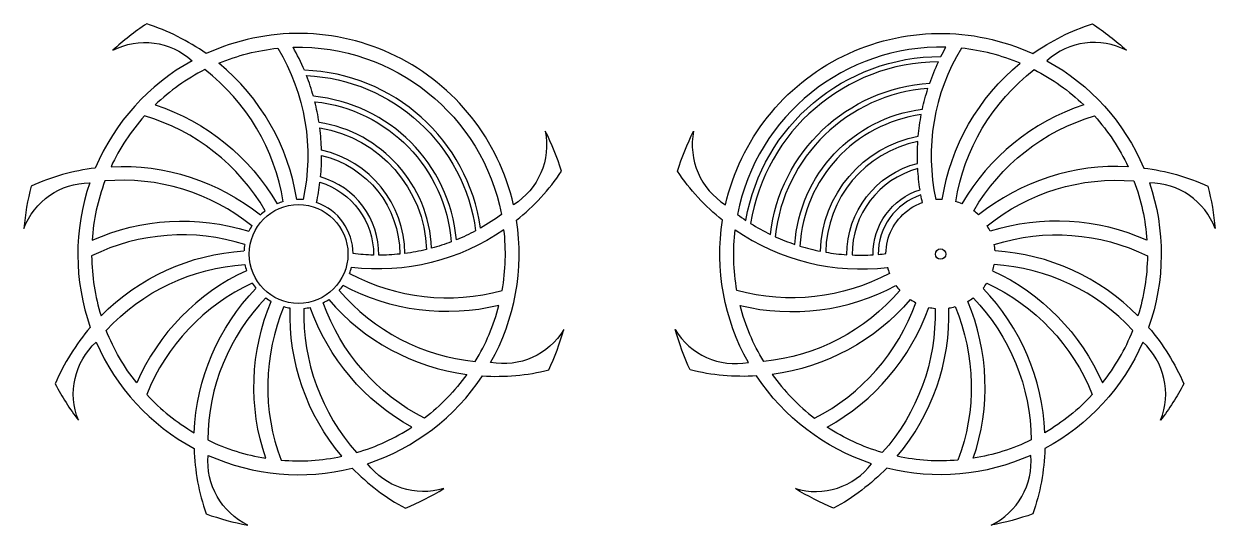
# Model space of a CAD drawing. Header units: millimetres. Extents: x 1764 to 2910, y 1520 to 2002.
import ezdxf

# ---------------------------------------------------------------- set-up
doc = ezdxf.new("R2010")
doc.units = ezdxf.units.MM
doc.layers.get('0').update_dxf_attribs({"color": 3})

msp = doc.modelspace()

# ---------------------------------------------------------------- linework, layer by layer
for points in [[(2079.9, 1574.6, 0.075905), (2130.9, 1535.9, 0.039137), (2167.8, 1554.9, -0.312231), (2094.5, 1578.8, 0.168508), (2205, 1663.2, 0.075904), (2268.8, 1668.9, 0.039137), (2283.2, 1707.8, -0.312231), (2212.9, 1676.1, 0.168491), (2237.8, 1812.9, 0.075908), (2281.1, 1860.1, 0.039152), (2265.5, 1898.6, -0.312336), (2234.9, 1827.8, 0.475885), (1939.5, 1973.1, 0.075921), (1882.2, 2001.8, 0.039109), (1849.5, 1976.3, -0.312018), (1925.9, 1966.3, 0.168479), (1832.8, 1863.1, 0.075919), (1771.1, 1845.7, 0.039132), (1764.1, 1804.8, -0.312185), (1827.4, 1848.9, 0.168499), (1828, 1709.8, 0.075915), (1794.2, 1655.5, 0.039137), (1816.5, 1620.5, -0.312225), (1833.6, 1695.7, 0.168508), (1927.8, 1593.4, 0.075909), (1939.4, 1530.5, 0.039137), (1979.4, 1519.7, -0.312228), (1941.4, 1586.8, 0.168515), (2079.9, 1574.6, 0.075903), (2130.9, 1535.9)], [(2593.7, 1574.6, -0.075905), (2542.7, 1535.9, -0.039137), (2505.9, 1554.9, 0.312231), (2579.2, 1578.8, -0.168508), (2468.6, 1663.2, -0.075904), (2404.8, 1668.9, -0.039137), (2390.4, 1707.8, 0.312231), (2460.7, 1676.1, -0.168491), (2435.8, 1812.9, -0.075908), (2392.6, 1860.1, -0.039152), (2408.1, 1898.6, 0.312336), (2438.7, 1827.8, -0.475885), (2734.2, 1973.1, -0.075921), (2791.5, 2001.8, -0.039109), (2824.2, 1976.3, 0.312018), (2747.7, 1966.3, -0.168479), (2840.9, 1863.1, -0.075919), (2902.5, 1845.7, -0.039132), (2909.6, 1804.8, 0.312185), (2846.3, 1848.9, -0.168499), (2845.6, 1709.8, -0.075915), (2879.4, 1655.5, -0.039137), (2857.1, 1620.5, 0.312225), (2840, 1695.7, -0.168508), (2745.9, 1593.4, -0.075909), (2734.2, 1530.5, -0.039137), (2694.2, 1519.7, 0.312228), (2732.3, 1586.8, -0.168515), (2593.7, 1574.6, -0.075903), (2542.7, 1535.9)], [(2026.5, 1832.8, 0.183963), (1951.5, 1963.9, -0.073863), (2008.2, 1978.3, -0.192427), (2032.6, 1832.7)], [(2647.1, 1832.8, -0.183963), (2722.1, 1963.9, 0.073863), (2665.5, 1978.3, 0.192427), (2641, 1832.7)], [(2013.4, 1830.7, 0.192423), (1938, 1957.7, 0.073821), (1890.4, 1923.8, -0.183958), (2007.7, 1828.7, -0.183958)], [(2660.2, 1830.7, -0.192423), (2735.6, 1957.7, -0.073821), (2783.2, 1923.8, 0.183958), (2666, 1828.7, 0.183958)], [(1996.2, 1822, 0.192417), (1880.1, 1913.2, 0.07389), (1847.9, 1864.4, -0.183951), (1991.6, 1818, -0.183951)], [(2677.4, 1822, -0.192417), (2793.6, 1913.2, -0.07389), (2825.8, 1864.4, 0.183951), (2682.1, 1818, 0.183951)], [(1983.3, 1807.6, 0.192409), (1842.1, 1850.7, 0.073859), (1829.7, 1793.6, -0.183945), (1980.4, 1802.3, -0.183945)], [(2690.3, 1807.6, -0.192409), (2831.5, 1850.7, -0.073859), (2843.9, 1793.6, 0.183945), (2693.2, 1802.3, 0.183945)], [(2628.1, 1829.9, -0.008832), (2626.6, 1837.2, 0.32491), (2585.6, 1780, 0.009342), (2593, 1780.8, -0.234018), (2614, 1822.4, -0.076598), (2628.1, 1829.9)], [(1976.5, 1789.6, 0.192403), (1829.3, 1778.7, 0.073863), (1838.3, 1721, -0.183939), (1975.7, 1783.5, -0.183939)], [(2077.3, 1761.8, 0.192412), (2224, 1745.4, 0.073859), (2225.7, 1803.8, -0.183957), (2079.1, 1767.6, -0.183957)], [(2596.4, 1761.8, -0.192412), (2449.7, 1745.4, -0.073859), (2448, 1803.8, 0.183957), (2594.6, 1767.6, 0.183957)], [(2697.2, 1789.6, -0.192403), (2844.4, 1778.7, -0.073863), (2835.3, 1721, 0.183939), (2697.9, 1783.5, 0.183939)], [(1978.1, 1764.4, 0.183936), (1872.6, 1656.4, -0.073863), (1843.3, 1707, -0.192397), (1976.6, 1770.3)], [(2695.5, 1764.4, -0.183936), (2801.1, 1656.4, 0.073863), (2830.4, 1707, 0.192397), (2697, 1770.3)], [(1983.7, 1752.4, 0.192393), (1882.3, 1645.2, 0.073863), (1927.9, 1608.6, -0.183933), (1987.3, 1747.4, -0.183933)], [(2067.2, 1745.3, 0.192405), (2198.1, 1677, 0.073871), (2220.8, 1730.9, -0.183951), (2071, 1750.1, -0.183951)], [(2606.4, 1745.3, -0.192405), (2475.5, 1677, -0.073871), (2452.8, 1730.9, 0.183951), (2602.6, 1750.1, 0.183951)], [(2689.9, 1752.4, -0.192393), (2791.4, 1645.2, -0.073863), (2745.8, 1608.6, 0.183933), (2686.4, 1747.4, 0.183933)], [(1996.8, 1738.2, 0.192391), (1940.9, 1601.6, 0.073865), (1996.7, 1584, -0.183933), (2001.9, 1734.9, -0.183933)], [(2014.2, 1729.8, 0.192391), (2011.4, 1582.2, 0.073871), (2069.7, 1585.9, -0.183933), (2020.1, 1728.5, -0.183933)], [(2057.2, 1736.6, 0.183945), (2189.9, 1664.6, -0.073871), (2149.3, 1622.6, -0.192399), (2051.9, 1733.5)], [(2616.4, 1736.6, -0.183945), (2483.7, 1664.6, 0.073871), (2524.3, 1622.6, 0.192399), (2621.7, 1733.5)], [(2659.5, 1729.8, -0.192391), (2662.2, 1582.2, -0.073871), (2603.9, 1585.9, 0.183933), (2653.5, 1728.5, 0.183933)], [(2676.8, 1738.2, -0.192391), (2732.7, 1601.6, -0.073865), (2677, 1584, 0.183933), (2671.7, 1734.9, 0.183933)], [(2033.4, 1728.1, 0.192393), (2084.1, 1589.5, 0.073865), (2137.2, 1614, -0.183939), (2039.4, 1729.1, -0.183939)], [(2640.2, 1728.1, -0.192393), (2589.5, 1589.5, -0.073865), (2536.4, 1614, 0.183939), (2634.2, 1729.1, 0.183939)]]:
    msp.add_lwpolyline(points, format="xyb")
for points in [[(2203.2, 1805.3, 0.364186), (2033.8, 1957.1, 0.029092), (2023, 1979.2, -0.36616), (2223.4, 1818.5, -0.030343)], [(2458.3, 1812.8, -0.365438), (2645.9, 1970.3, -0.011876), (2650.7, 1979.2, 0.36616), (2450.3, 1818.5, 0.012405)], [(2481.9, 1799.3, -0.362841), (2635.1, 1944.7, -0.026176), (2643.5, 1965.3, 0.364997), (2462.9, 1809.8, 0.027267)], [(2180, 1794, 0.361211), (2042.5, 1932.1, 0.024684), (2035.9, 1952, -0.363656), (2198.5, 1802.7, -0.025711)], [(2505.4, 1789.7, -0.359298), (2628, 1919.7, -0.024358), (2633.4, 1939.6, 0.362212), (2486.6, 1797.1, 0.025363)], [(2156.2, 1786, 0.356957), (2047.9, 1907, 0.023966), (2043.9, 1926.9, -0.360459), (2175.1, 1792.1, -0.024952)], [(2627, 1914.5, 0.358393), (2510.3, 1788.1, 0.025716), (2530.1, 1783.1, -0.353917), (2624.1, 1893.7, -0.024693)], [(2130.5, 1780.9, 0.349985), (2050.3, 1880.2, 0.025557), (2048.7, 1901.8, -0.355852), (2151.3, 1784.8, -0.026634)], [(2555.5, 1779.7, -0.345209), (2623.4, 1867.6, -0.024689), (2623.7, 1888.6, 0.352528), (2535.1, 1782.2, 0.025765)], [(2105.3, 1779.3, 0.338493), (2049.4, 1854.5, 0.024316), (2050.4, 1875.1, -0.34819), (2125.5, 1780.4, -0.025437)], [(2580.6, 1779.6, -0.329611), (2625.8, 1842.2, -0.024113), (2623.6, 1862.5, 0.342857), (2560.5, 1779.5, 0.025325)], [(2045.5, 1829.9, 0.023417), (2048.8, 1849.4, -0.335231), (2100.3, 1779.3, -0.024728), (2080.7, 1780.8, 0.316262), (2045.6, 1829.9, 1)]]:
    msp.add_lwpolyline(points, format="xyb", close=True)
for centre, radius in [((2028.2, 1780.4), 47.5), ((2645.5, 1780.4), 5)]:
    msp.add_circle(centre, radius)
for centre, radius, start, end in [((2028.2, 1780.4), 52.5, 85.1545, 91.8187), ((2645.5, 1780.4), 52.5, 88.1813, 94.8455), ((2028.2, 1780.4), 52.5, 127.4941, 134.1656), ((2028.2, 1780.4), 52.5, 106.3289, 112.984), ((2645.5, 1780.4), 52.5, 67.016, 73.6711), ((2645.5, 1780.4), 52.5, 45.8344, 52.5059), ((2028.2, 1780.4), 52.5, 148.6758, 155.3395), ((2645.5, 1780.4), 52.5, 24.6605, 31.3242), ((2028.2, 1780.4), 52.5, 169.8497, 176.5141), ((2645.5, 1780.4), 52.5, 3.4859, 10.1503), ((2028.2, 1780.4), 52.5, 191.0242, 197.6893), ((2028.2, 1780.4), 52.5, 339.2657, 345.9287), ((2645.5, 1780.4), 52.5, 194.0713, 200.7343), ((2645.5, 1780.4), 52.5, 342.3107, 348.9758), ((2028.2, 1780.4), 52.5, 212.1995, 218.8654), ((2028.2, 1780.4), 52.5, 318.0875, 324.7555), ((2645.5, 1780.4), 52.5, 215.2445, 221.9125), ((2645.5, 1780.4), 52.5, 321.1346, 327.8005), ((2028.2, 1780.4), 52.5, 233.3755, 240.0423), ((2028.2, 1780.4), 52.5, 254.5525, 261.2256), ((2028.2, 1780.4), 52.5, 296.9087, 303.5773), ((2645.5, 1780.4), 52.5, 236.4227, 243.0913), ((2645.5, 1780.4), 52.5, 278.7744, 285.4475), ((2645.5, 1780.4), 52.5, 299.9577, 306.6245), ((2028.2, 1780.4), 52.5, 275.7358, 282.3985), ((2645.5, 1780.4), 52.5, 257.6015, 264.2642), ((1824.1, 1722.3), 212.2, 344.1162, 344.1184), ((2849.6, 1722.3), 212.2, 195.8816, 195.8838), ((1858.8, 1652.5), 212.2, 344.1174, 344.1184), ((2814.8, 1652.5), 212.2, 195.8816, 195.8826), ((1907.6, 1608.1), 212.2, 343.5813, 343.5818), ((2766.1, 1608.1), 212.2, 196.4182, 196.4187), ((1916.5, 1600), 212.2, 344.1176, 344.118), ((2757.2, 1600), 212.2, 195.882, 195.8824)]:
    msp.add_arc(centre, radius, start, end)

doc.saveas('drawing.dxf')
